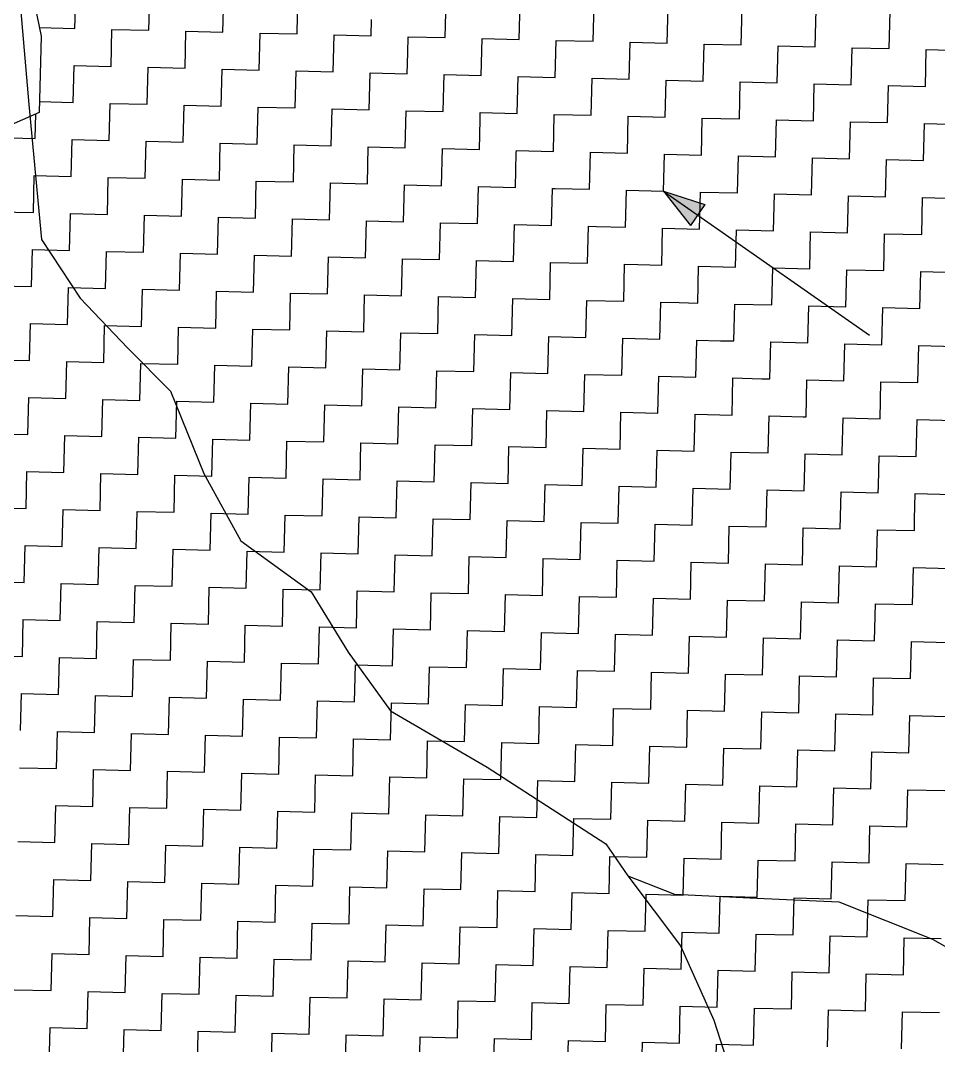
# Model space of a CAD drawing. Header units: metres. Extents: x 281189 to 282836, y 2087081 to 2088995.
# Drawn here: x 282217.5 to 282369.2, y 2087238.3 to 2087407.7 of the extents above; entities that cross this region are included whole.
import ezdxf

# ---------------------------------------------------------------- set-up
doc = ezdxf.new("R2010")
doc.units = ezdxf.units.M
doc.layers.add('LINE_WATER', color=4, linetype='Continuous')
doc.layers.add('POLY_HATCH', color=12, linetype='Continuous')

msp = doc.modelspace()

# ---------------------------------------------------------------- hatches: boundary and pattern name
h = msp.add_hatch(color=256)
h.paths.add_polyline_path([(282329.4, 2087375.56), (282330.61, 2087377.29), (282323.75, 2087379.51)])
h.paths.add_polyline_path([(282323.75, 2087379.51), (282328.19, 2087373.83), (282329.4, 2087375.56)])

# ---------------------------------------------------------------- linework, layer by layer
for points in [[(282323.75, 2087379.51), (282357.82, 2087355.68)], [(282323.75, 2087379.51), (282328.19, 2087373.83)], [(282323.75, 2087379.51), (282330.61, 2087377.29)], [(282330.61, 2087377.29), (282328.19, 2087373.83)]]:
    msp.add_lwpolyline(points)
at = {"layer": 'LINE_WATER'}
for p, q in [((282217.5, 2087409.18), (282218.86, 2087393.83)), ((282218.86, 2087393.83), (282220.91, 2087371.52)), ((282220.91, 2087371.52), (282227.32, 2087361.82)), ((282227.32, 2087361.82), (282235.21, 2087353.54)), ((282235.21, 2087353.54), (282242.26, 2087346.42)), ((282242.26, 2087346.42), (282247.78, 2087332.81)), ((282247.78, 2087332.81), (282253.87, 2087321.67)), ((282253.87, 2087321.67), (282265.52, 2087313.29)), ((282265.52, 2087313.29), (282271.63, 2087303.31)), ((282271.63, 2087303.31), (282278.62, 2087293.6)), ((282278.62, 2087293.6), (282294.59, 2087284.25)), ((282294.59, 2087284.25), (282314.23, 2087271.62)), ((282314.23, 2087271.62), (282317.86, 2087266.33)), ((282317.86, 2087266.33), (282325.59, 2087263.25)), ((282317.86, 2087266.33), (282326.57, 2087254.71)), ((282325.59, 2087263.25), (282339.17, 2087262.62)), ((282339.17, 2087262.62), (282352.75, 2087261.99)), ((282352.75, 2087261.99), (282368.21, 2087255.83)), ((282368.21, 2087255.83), (282376.77, 2087250.99)), ((282326.57, 2087254.71), (282332.05, 2087242.44)), ((282332.05, 2087242.44), (282335.54, 2087231.66))]:
    msp.add_line(p, q, dxfattribs=at)
at = {"layer": 'POLY_HATCH'}
for p, q in [((282219.52, 2087411.75), (282220.87, 2087405.15)), ((282220.87, 2087405.15), (282220.56, 2087392.53)), ((282220.56, 2087392.53), (282211.87, 2087388.7))]:
    msp.add_line(p, q, dxfattribs=at)
at = {"layer": 'POLY_HATCH', "linetype": 'Continuous'}
for p, q in [((282226.46, 2087406.41), (282226.61, 2087412.53)), ((282238.69, 2087406.11), (282238.85, 2087412.23)), ((282250.93, 2087405.81), (282251.08, 2087411.93)), ((282263.17, 2087405.5), (282263.32, 2087411.62)), ((282287.64, 2087404.9), (282287.8, 2087411.02)), ((282299.88, 2087404.59), (282300.03, 2087410.71)), ((282312.12, 2087404.29), (282312.27, 2087410.41)), ((282324.36, 2087403.99), (282324.51, 2087410.11)), ((282336.59, 2087403.68), (282336.74, 2087409.8)), ((282348.83, 2087403.38), (282348.98, 2087409.5)), ((282275.41, 2087405.2), (282275.47, 2087407.91)), ((282361.07, 2087403.08), (282361.22, 2087409.2)), ((282220.59, 2087406.56), (282226.46, 2087406.41)), ((282232.42, 2087400.14), (282232.58, 2087406.26)), ((282232.58, 2087406.26), (282238.69, 2087406.11)), ((282244.66, 2087399.84), (282244.81, 2087405.96)), ((282244.81, 2087405.96), (282250.93, 2087405.81)), ((282256.9, 2087399.54), (282257.05, 2087405.66)), ((282257.05, 2087405.66), (282263.17, 2087405.5)), ((282269.14, 2087399.23), (282269.29, 2087405.35)), ((282269.29, 2087405.35), (282275.41, 2087405.2)), ((282281.46, 2087402.4), (282281.53, 2087405.05)), ((282281.53, 2087405.05), (282287.64, 2087404.9)), ((282293.61, 2087398.63), (282293.76, 2087404.75)), ((282293.76, 2087404.75), (282299.88, 2087404.59)), ((282305.85, 2087398.32), (282306, 2087404.44)), ((282306, 2087404.44), (282312.12, 2087404.29)), ((282318.09, 2087398.02), (282318.24, 2087404.14)), ((282318.24, 2087404.14), (282324.36, 2087403.99)), ((282330.32, 2087397.72), (282330.47, 2087403.84)), ((282330.47, 2087403.84), (282336.59, 2087403.68)), ((282342.56, 2087397.41), (282342.71, 2087403.53)), ((282342.71, 2087403.53), (282348.83, 2087403.38)), ((282354.8, 2087397.11), (282354.95, 2087403.23)), ((282354.95, 2087403.23), (282361.07, 2087403.08)), ((282367.04, 2087396.81), (282367.19, 2087402.93)), ((282367.19, 2087402.93), (282373.31, 2087402.77)), ((282281.37, 2087398.93), (282281.46, 2087402.4)), ((282226.15, 2087394.18), (282226.31, 2087400.3)), ((282226.31, 2087400.3), (282232.42, 2087400.14)), ((282238.39, 2087393.87), (282238.54, 2087399.99)), ((282238.54, 2087399.99), (282244.66, 2087399.84)), ((282250.63, 2087393.57), (282250.78, 2087399.69)), ((282250.78, 2087399.69), (282256.9, 2087399.54)), ((282262.87, 2087393.27), (282263.02, 2087399.39)), ((282263.02, 2087399.39), (282269.14, 2087399.23)), ((282275.1, 2087392.96), (282275.25, 2087399.08)), ((282275.25, 2087399.08), (282281.37, 2087398.93)), ((282287.45, 2087396.89), (282287.49, 2087398.78)), ((282287.49, 2087398.78), (282293.61, 2087398.63)), ((282299.58, 2087392.36), (282299.73, 2087398.48)), ((282299.73, 2087398.48), (282305.85, 2087398.32)), ((282311.82, 2087392.05), (282311.97, 2087398.17)), ((282311.97, 2087398.17), (282318.09, 2087398.02)), ((282324.05, 2087391.75), (282324.2, 2087397.87)), ((282324.2, 2087397.87), (282330.32, 2087397.72)), ((282336.29, 2087391.45), (282336.44, 2087397.57)), ((282336.44, 2087397.57), (282342.56, 2087397.41)), ((282287.34, 2087392.66), (282287.45, 2087396.89)), ((282348.53, 2087391.14), (282348.68, 2087397.26)), ((282348.68, 2087397.26), (282354.8, 2087397.11)), ((282360.76, 2087390.84), (282360.92, 2087396.96)), ((282360.92, 2087396.96), (282367.04, 2087396.81)), ((282220.61, 2087394.31), (282226.15, 2087394.18)), ((282232.12, 2087387.91), (282232.27, 2087394.03)), ((282232.27, 2087394.03), (282238.39, 2087393.87)), ((282219.88, 2087388.21), (282219.98, 2087392.27)), ((282244.36, 2087387.6), (282244.51, 2087393.72)), ((282244.51, 2087393.72), (282250.63, 2087393.57)), ((282256.6, 2087387.3), (282256.75, 2087393.42)), ((282256.75, 2087393.42), (282262.87, 2087393.27)), ((282268.83, 2087387), (282268.98, 2087393.12)), ((282268.98, 2087393.12), (282275.1, 2087392.96)), ((282281.07, 2087386.69), (282281.22, 2087392.81)), ((282281.22, 2087392.81), (282287.34, 2087392.66)), ((282293.43, 2087391.38), (282293.46, 2087392.51)), ((282293.46, 2087392.51), (282299.58, 2087392.36)), ((282293.31, 2087386.39), (282293.43, 2087391.38)), ((282305.54, 2087386.09), (282305.7, 2087392.21)), ((282305.7, 2087392.21), (282311.82, 2087392.05)), ((282317.78, 2087385.78), (282317.93, 2087391.9)), ((282317.93, 2087391.9), (282324.05, 2087391.75)), ((282330.02, 2087385.48), (282330.17, 2087391.6)), ((282330.17, 2087391.6), (282336.29, 2087391.45)), ((282342.26, 2087385.18), (282342.41, 2087391.3)), ((282342.41, 2087391.3), (282348.53, 2087391.14)), ((282354.49, 2087384.87), (282354.65, 2087390.99)), ((282354.65, 2087390.99), (282360.76, 2087390.84)), ((282366.73, 2087384.57), (282366.88, 2087390.69)), ((282366.88, 2087390.69), (282373, 2087390.54)), ((282213.76, 2087388.36), (282219.88, 2087388.21)), ((282225.85, 2087381.94), (282226, 2087388.06)), ((282226, 2087388.06), (282232.12, 2087387.91)), ((282238.09, 2087381.64), (282238.24, 2087387.76)), ((282238.24, 2087387.76), (282244.36, 2087387.6)), ((282250.33, 2087381.33), (282250.48, 2087387.45)), ((282250.48, 2087387.45), (282256.6, 2087387.3)), ((282262.56, 2087381.03), (282262.71, 2087387.15)), ((282262.71, 2087387.15), (282268.83, 2087387)), ((282274.8, 2087380.73), (282274.95, 2087386.85)), ((282274.95, 2087386.85), (282281.07, 2087386.69)), ((282287.04, 2087380.42), (282287.19, 2087386.54)), ((282287.19, 2087386.54), (282293.31, 2087386.39)), ((282299.27, 2087380.12), (282299.42, 2087385.87)), ((282299.42, 2087385.87), (282299.43, 2087386.24)), ((282299.43, 2087386.24), (282305.54, 2087386.09)), ((282311.51, 2087379.82), (282311.66, 2087385.94)), ((282311.66, 2087385.94), (282317.78, 2087385.78)), ((282323.75, 2087379.51), (282323.9, 2087385.63)), ((282323.9, 2087385.63), (282330.02, 2087385.48)), ((282335.99, 2087379.21), (282336.14, 2087385.33)), ((282336.14, 2087385.33), (282342.26, 2087385.18)), ((282348.22, 2087378.91), (282348.38, 2087385.03)), ((282348.38, 2087385.03), (282354.49, 2087384.87)), ((282360.46, 2087378.6), (282360.61, 2087384.72)), ((282360.61, 2087384.72), (282366.73, 2087384.57)), ((282219.58, 2087375.97), (282219.73, 2087382.09)), ((282219.73, 2087382.09), (282225.85, 2087381.94)), ((282231.82, 2087375.67), (282231.97, 2087381.79)), ((282231.97, 2087381.79), (282238.09, 2087381.64)), ((282244.05, 2087375.37), (282244.21, 2087381.48)), ((282244.21, 2087381.48), (282250.33, 2087381.33)), ((282256.29, 2087375.06), (282256.44, 2087381.18)), ((282256.44, 2087381.18), (282262.56, 2087381.03)), ((282268.53, 2087374.76), (282268.68, 2087380.88)), ((282268.68, 2087380.88), (282274.8, 2087380.73)), ((282280.77, 2087374.46), (282280.92, 2087380.57)), ((282280.92, 2087380.57), (282287.04, 2087380.42)), ((282293, 2087374.15), (282293.16, 2087380.27)), ((282293.16, 2087380.27), (282299.27, 2087380.12)), ((282305.24, 2087373.85), (282305.39, 2087379.97)), ((282305.39, 2087379.97), (282305.84, 2087379.96)), ((282305.84, 2087379.96), (282311.51, 2087379.82)), ((282317.48, 2087373.55), (282317.63, 2087379.66)), ((282317.63, 2087379.66), (282323.75, 2087379.51)), ((282329.72, 2087373.24), (282329.87, 2087379.36)), ((282329.87, 2087379.36), (282335.99, 2087379.21)), ((282341.95, 2087372.94), (282342.11, 2087379.06)), ((282342.11, 2087379.06), (282348.22, 2087378.91)), ((282354.19, 2087372.64), (282354.34, 2087378.76)), ((282354.34, 2087378.76), (282360.46, 2087378.6)), ((282366.43, 2087372.33), (282366.58, 2087378.45)), ((282366.58, 2087378.45), (282372.7, 2087378.3)), ((282213.46, 2087376.12), (282219.58, 2087375.97)), ((282225.55, 2087369.7), (282225.7, 2087375.82)), ((282225.7, 2087375.82), (282231.82, 2087375.67)), ((282237.78, 2087369.4), (282237.94, 2087375.52)), ((282237.94, 2087375.52), (282244.05, 2087375.37)), ((282250.02, 2087369.1), (282250.17, 2087375.21)), ((282250.17, 2087375.21), (282256.29, 2087375.06)), ((282262.26, 2087368.79), (282262.41, 2087374.91)), ((282262.41, 2087374.91), (282268.53, 2087374.76)), ((282274.5, 2087368.49), (282274.65, 2087374.61)), ((282274.65, 2087374.61), (282280.77, 2087374.46)), ((282286.73, 2087368.19), (282286.89, 2087374.3)), ((282286.89, 2087374.3), (282293, 2087374.15)), ((282298.97, 2087367.88), (282299.12, 2087374)), ((282299.12, 2087374), (282305.24, 2087373.85)), ((282311.21, 2087367.58), (282311.36, 2087373.7)), ((282311.36, 2087373.7), (282312.68, 2087373.67)), ((282312.68, 2087373.67), (282317.48, 2087373.55)), ((282323.45, 2087367.28), (282323.6, 2087373.39)), ((282323.6, 2087373.39), (282329.72, 2087373.24)), ((282335.68, 2087366.97), (282335.83, 2087373.09)), ((282335.83, 2087373.09), (282341.95, 2087372.94)), ((282347.92, 2087366.67), (282348.07, 2087372.79)), ((282348.07, 2087372.79), (282354.19, 2087372.64)), ((282360.16, 2087366.37), (282360.31, 2087372.48)), ((282360.31, 2087372.48), (282366.43, 2087372.33)), ((282219.28, 2087363.74), (282219.43, 2087369.85)), ((282219.43, 2087369.85), (282225.55, 2087369.7)), ((282231.51, 2087363.43), (282231.67, 2087369.55)), ((282231.67, 2087369.55), (282237.78, 2087369.4)), ((282243.75, 2087363.13), (282243.9, 2087369.25)), ((282243.9, 2087369.25), (282250.02, 2087369.1)), ((282255.99, 2087362.83), (282256.14, 2087368.94)), ((282256.14, 2087368.94), (282262.26, 2087368.79)), ((282268.23, 2087362.52), (282268.38, 2087368.64)), ((282268.38, 2087368.64), (282274.5, 2087368.49)), ((282280.46, 2087362.22), (282280.62, 2087368.34)), ((282280.62, 2087368.34), (282286.73, 2087368.19)), ((282292.7, 2087361.92), (282292.85, 2087368.03)), ((282292.85, 2087368.03), (282298.97, 2087367.88)), ((282304.94, 2087361.61), (282305.09, 2087367.73)), ((282305.09, 2087367.73), (282311.21, 2087367.58)), ((282317.18, 2087361.31), (282317.33, 2087367.43)), ((282317.33, 2087367.43), (282319.52, 2087367.37)), ((282319.52, 2087367.37), (282323.45, 2087367.28)), ((282329.41, 2087361.01), (282329.56, 2087367.12)), ((282329.56, 2087367.12), (282335.68, 2087366.97)), ((282341.65, 2087360.7), (282341.8, 2087366.82)), ((282341.8, 2087366.82), (282347.92, 2087366.67)), ((282353.89, 2087360.4), (282354.04, 2087366.52)), ((282354.04, 2087366.52), (282360.16, 2087366.37)), ((282366.13, 2087360.1), (282366.28, 2087366.21)), ((282366.28, 2087366.21), (282372.4, 2087366.06)), ((282213.16, 2087363.89), (282219.28, 2087363.74)), ((282225.24, 2087357.46), (282225.4, 2087363.58)), ((282225.4, 2087363.58), (282231.51, 2087363.43)), ((282237.48, 2087357.16), (282237.63, 2087363.28)), ((282237.63, 2087363.28), (282243.75, 2087363.13)), ((282249.72, 2087356.86), (282249.87, 2087362.98)), ((282249.87, 2087362.98), (282255.99, 2087362.83)), ((282261.96, 2087356.56), (282262.11, 2087362.67)), ((282262.11, 2087362.67), (282268.23, 2087362.52)), ((282274.19, 2087356.25), (282274.34, 2087362.37)), ((282274.34, 2087362.37), (282280.46, 2087362.22)), ((282286.43, 2087355.95), (282286.58, 2087362.07)), ((282286.58, 2087362.07), (282292.7, 2087361.92)), ((282298.67, 2087355.65), (282298.82, 2087361.76)), ((282298.82, 2087361.76), (282304.94, 2087361.61)), ((282310.91, 2087355.34), (282311.06, 2087361.46)), ((282311.06, 2087361.46), (282317.18, 2087361.31)), ((282323.14, 2087355.04), (282323.29, 2087361.16)), ((282323.29, 2087361.16), (282326.35, 2087361.08)), ((282326.35, 2087361.08), (282329.41, 2087361.01)), ((282335.38, 2087354.74), (282335.53, 2087360.85)), ((282335.53, 2087360.85), (282341.65, 2087360.7)), ((282347.62, 2087354.43), (282347.77, 2087360.55)), ((282347.77, 2087360.55), (282353.89, 2087360.4)), ((282359.85, 2087354.13), (282360.01, 2087360.25)), ((282360.01, 2087360.25), (282366.13, 2087360.1)), ((282218.97, 2087351.5), (282219.12, 2087357.62)), ((282219.12, 2087357.62), (282225.24, 2087357.46)), ((282231.21, 2087351.19), (282231.36, 2087357.31)), ((282231.36, 2087357.31), (282237.48, 2087357.16)), ((282243.45, 2087350.89), (282243.6, 2087357.01)), ((282243.6, 2087357.01), (282249.72, 2087356.86)), ((282255.69, 2087350.59), (282255.84, 2087356.71)), ((282255.84, 2087356.71), (282261.96, 2087356.56)), ((282267.92, 2087350.28), (282268.07, 2087356.4)), ((282268.07, 2087356.4), (282274.19, 2087356.25)), ((282280.16, 2087349.98), (282280.31, 2087356.1)), ((282280.31, 2087356.1), (282286.43, 2087355.95)), ((282292.4, 2087349.68), (282292.55, 2087355.8)), ((282292.55, 2087355.8), (282298.67, 2087355.65)), ((282304.63, 2087349.37), (282304.79, 2087355.49)), ((282304.79, 2087355.49), (282310.91, 2087355.34)), ((282316.87, 2087349.07), (282317.02, 2087355.19)), ((282317.02, 2087355.19), (282323.14, 2087355.04)), ((282329.11, 2087348.77), (282329.26, 2087354.89)), ((282329.26, 2087354.89), (282333.19, 2087354.79)), ((282333.19, 2087354.79), (282335.38, 2087354.74)), ((282341.35, 2087348.46), (282341.5, 2087354.58)), ((282341.5, 2087354.58), (282347.62, 2087354.43)), ((282353.58, 2087348.16), (282353.74, 2087354.28)), ((282353.74, 2087354.28), (282359.85, 2087354.13)), ((282365.82, 2087347.86), (282365.97, 2087353.98)), ((282365.97, 2087353.98), (282372.09, 2087353.83)), ((282212.85, 2087351.65), (282218.97, 2087351.5)), ((282224.94, 2087345.23), (282225.09, 2087351.35)), ((282225.09, 2087351.35), (282231.21, 2087351.19)), ((282237.18, 2087344.92), (282237.33, 2087351.04)), ((282237.33, 2087351.04), (282243.45, 2087350.89)), ((282249.42, 2087344.62), (282249.57, 2087350.74)), ((282249.57, 2087350.74), (282255.69, 2087350.59)), ((282261.65, 2087344.32), (282261.8, 2087350.44)), ((282261.8, 2087350.44), (282267.92, 2087350.28)), ((282273.89, 2087344.01), (282274.04, 2087350.13)), ((282274.04, 2087350.13), (282280.16, 2087349.98)), ((282286.13, 2087343.71), (282286.28, 2087349.83)), ((282286.28, 2087349.83), (282292.4, 2087349.68)), ((282298.36, 2087343.41), (282298.52, 2087349.53)), ((282298.52, 2087349.53), (282304.63, 2087349.37)), ((282310.6, 2087343.1), (282310.75, 2087349.22)), ((282310.75, 2087349.22), (282316.87, 2087349.07)), ((282322.84, 2087342.8), (282322.99, 2087348.92)), ((282322.99, 2087348.92), (282329.11, 2087348.77)), ((282335.08, 2087342.5), (282335.23, 2087348.62)), ((282335.23, 2087348.62), (282340.02, 2087348.5)), ((282340.02, 2087348.5), (282341.35, 2087348.46)), ((282347.31, 2087342.19), (282347.47, 2087348.31)), ((282347.47, 2087348.31), (282353.58, 2087348.16)), ((282359.55, 2087341.89), (282359.7, 2087348.01)), ((282359.7, 2087348.01), (282365.82, 2087347.86)), ((282218.67, 2087339.26), (282218.82, 2087345.38)), ((282218.82, 2087345.38), (282224.94, 2087345.23)), ((282230.91, 2087338.96), (282231.06, 2087345.08)), ((282231.06, 2087345.08), (282237.18, 2087344.92)), ((282243.14, 2087338.65), (282243.3, 2087344.77)), ((282243.3, 2087344.77), (282249.42, 2087344.62)), ((282255.38, 2087338.35), (282255.53, 2087344.47)), ((282255.53, 2087344.47), (282261.65, 2087344.32)), ((282267.62, 2087338.05), (282267.77, 2087344.17)), ((282267.77, 2087344.17), (282273.89, 2087344.01)), ((282279.86, 2087337.74), (282280.01, 2087343.86)), ((282280.01, 2087343.86), (282286.13, 2087343.71)), ((282292.09, 2087337.44), (282292.25, 2087343.56)), ((282292.25, 2087343.56), (282298.36, 2087343.41)), ((282304.33, 2087337.14), (282304.48, 2087343.26)), ((282304.48, 2087343.26), (282310.6, 2087343.1)), ((282316.57, 2087336.83), (282316.72, 2087342.95)), ((282316.72, 2087342.95), (282322.84, 2087342.8)), ((282328.81, 2087336.53), (282328.96, 2087342.65)), ((282328.96, 2087342.65), (282335.08, 2087342.5)), ((282341.04, 2087336.23), (282341.2, 2087342.35)), ((282341.2, 2087342.35), (282346.86, 2087342.21)), ((282346.86, 2087342.21), (282347.31, 2087342.19)), ((282353.29, 2087336.29), (282353.43, 2087342.04)), ((282353.43, 2087342.04), (282359.55, 2087341.89)), ((282365.52, 2087335.62), (282365.67, 2087341.74)), ((282365.67, 2087341.74), (282371.79, 2087341.59)), ((282212.55, 2087339.41), (282218.67, 2087339.26)), ((282224.64, 2087332.99), (282224.79, 2087339.11)), ((282224.79, 2087339.11), (282230.91, 2087338.96)), ((282236.87, 2087332.69), (282237.03, 2087338.81)), ((282237.03, 2087338.81), (282243.14, 2087338.65)), ((282249.11, 2087332.38), (282249.26, 2087338.5)), ((282249.26, 2087338.5), (282255.38, 2087338.35)), ((282261.35, 2087332.08), (282261.5, 2087338.2)), ((282261.5, 2087338.2), (282267.62, 2087338.05)), ((282273.59, 2087331.78), (282273.74, 2087337.9)), ((282273.74, 2087337.9), (282279.86, 2087337.74)), ((282285.82, 2087331.47), (282285.98, 2087337.59)), ((282285.98, 2087337.59), (282292.09, 2087337.44)), ((282298.06, 2087331.17), (282298.21, 2087337.29)), ((282298.21, 2087337.29), (282304.33, 2087337.14)), ((282310.3, 2087330.87), (282310.45, 2087336.99)), ((282310.45, 2087336.99), (282316.57, 2087336.83)), ((282322.54, 2087330.56), (282322.69, 2087336.68)), ((282322.69, 2087336.68), (282328.81, 2087336.53)), ((282334.77, 2087330.26), (282334.93, 2087336.38)), ((282334.93, 2087336.38), (282341.04, 2087336.23)), ((282347.01, 2087329.96), (282347.16, 2087336.08)), ((282347.16, 2087336.08), (282353.28, 2087335.92)), ((282353.28, 2087335.92), (282353.29, 2087336.29)), ((282359.28, 2087330.78), (282359.4, 2087335.77)), ((282359.4, 2087335.77), (282365.52, 2087335.62)), ((282218.37, 2087327.02), (282218.52, 2087333.14)), ((282218.52, 2087333.14), (282224.64, 2087332.99)), ((282230.6, 2087326.72), (282230.76, 2087332.84)), ((282230.76, 2087332.84), (282236.87, 2087332.69)), ((282242.84, 2087326.42), (282242.99, 2087332.54)), ((282242.99, 2087332.54), (282249.11, 2087332.38)), ((282255.08, 2087326.11), (282255.23, 2087332.23)), ((282255.23, 2087332.23), (282261.35, 2087332.08)), ((282267.32, 2087325.81), (282267.47, 2087331.93)), ((282267.47, 2087331.93), (282273.59, 2087331.78)), ((282279.55, 2087325.51), (282279.71, 2087331.63)), ((282279.71, 2087331.63), (282285.82, 2087331.47)), ((282291.79, 2087325.2), (282291.94, 2087331.32)), ((282291.94, 2087331.32), (282298.06, 2087331.17)), ((282304.03, 2087324.9), (282304.18, 2087331.02)), ((282304.18, 2087331.02), (282310.3, 2087330.87)), ((282316.27, 2087324.6), (282316.42, 2087330.72)), ((282316.42, 2087330.72), (282322.54, 2087330.56)), ((282328.5, 2087324.29), (282328.65, 2087330.41)), ((282328.65, 2087330.41), (282334.77, 2087330.26)), ((282340.74, 2087323.99), (282340.89, 2087330.11)), ((282340.89, 2087330.11), (282347.01, 2087329.96)), ((282352.98, 2087323.69), (282353.13, 2087329.81)), ((282353.13, 2087329.81), (282359.25, 2087329.65)), ((282359.25, 2087329.65), (282359.28, 2087330.78)), ((282365.26, 2087325.27), (282365.37, 2087329.5)), ((282365.37, 2087329.5), (282371.49, 2087329.35)), ((282212.25, 2087327.17), (282218.37, 2087327.02)), ((282224.33, 2087320.75), (282224.49, 2087326.87)), ((282224.49, 2087326.87), (282230.6, 2087326.72)), ((282236.57, 2087320.45), (282236.72, 2087326.57)), ((282236.72, 2087326.57), (282242.84, 2087326.42)), ((282248.81, 2087320.15), (282248.96, 2087326.26)), ((282248.96, 2087326.26), (282255.08, 2087326.11)), ((282261.05, 2087319.84), (282261.2, 2087325.96)), ((282261.2, 2087325.96), (282267.32, 2087325.81)), ((282273.28, 2087319.54), (282273.43, 2087325.66)), ((282273.43, 2087325.66), (282279.55, 2087325.51)), ((282285.52, 2087319.24), (282285.67, 2087325.36)), ((282285.67, 2087325.36), (282291.79, 2087325.2)), ((282297.76, 2087318.93), (282297.91, 2087325.05)), ((282297.91, 2087325.05), (282304.03, 2087324.9)), ((282310, 2087318.63), (282310.15, 2087324.75)), ((282310.15, 2087324.75), (282316.27, 2087324.6)), ((282365.22, 2087323.38), (282365.26, 2087325.27)), ((282322.23, 2087318.33), (282322.38, 2087324.45)), ((282322.38, 2087324.45), (282328.5, 2087324.29)), ((282334.47, 2087318.02), (282334.62, 2087324.14)), ((282334.62, 2087324.14), (282340.74, 2087323.99)), ((282346.71, 2087317.72), (282346.86, 2087323.84)), ((282346.86, 2087323.84), (282352.98, 2087323.69)), ((282358.94, 2087317.42), (282359.1, 2087323.54)), ((282359.1, 2087323.54), (282365.22, 2087323.38)), ((282218.06, 2087314.79), (282218.22, 2087320.9)), ((282218.22, 2087320.9), (282224.33, 2087320.75)), ((282230.3, 2087314.48), (282230.45, 2087320.6)), ((282230.45, 2087320.6), (282236.57, 2087320.45)), ((282242.54, 2087314.18), (282242.69, 2087320.3)), ((282242.69, 2087320.3), (282248.81, 2087320.15)), ((282254.78, 2087313.88), (282254.93, 2087319.99)), ((282254.93, 2087319.99), (282261.05, 2087319.84)), ((282267.01, 2087313.57), (282267.16, 2087319.69)), ((282267.16, 2087319.69), (282273.28, 2087319.54)), ((282279.25, 2087313.27), (282279.4, 2087319.39)), ((282279.4, 2087319.39), (282285.52, 2087319.24)), ((282291.49, 2087312.97), (282291.64, 2087319.08)), ((282291.64, 2087319.08), (282297.76, 2087318.93)), ((282303.73, 2087312.66), (282303.88, 2087318.78)), ((282303.88, 2087318.78), (282310, 2087318.63)), ((282315.96, 2087312.36), (282316.11, 2087318.48)), ((282316.11, 2087318.48), (282322.23, 2087318.33)), ((282328.2, 2087312.06), (282328.35, 2087318.17)), ((282328.35, 2087318.17), (282334.47, 2087318.02)), ((282340.44, 2087311.75), (282340.59, 2087317.87)), ((282340.59, 2087317.87), (282346.71, 2087317.72)), ((282352.67, 2087311.45), (282352.83, 2087317.57)), ((282352.83, 2087317.57), (282358.94, 2087317.42)), ((282364.91, 2087311.15), (282365.06, 2087317.26)), ((282365.06, 2087317.26), (282371.18, 2087317.11)), ((282211.94, 2087314.94), (282218.06, 2087314.79)), ((282224.03, 2087308.52), (282224.18, 2087314.63)), ((282224.18, 2087314.63), (282230.3, 2087314.48)), ((282236.27, 2087308.21), (282236.42, 2087314.33)), ((282236.42, 2087314.33), (282242.54, 2087314.18)), ((282248.51, 2087307.91), (282248.66, 2087314.03)), ((282248.66, 2087314.03), (282254.78, 2087313.88)), ((282260.74, 2087307.61), (282260.89, 2087313.72)), ((282260.89, 2087313.72), (282267.01, 2087313.57)), ((282272.98, 2087307.3), (282273.13, 2087313.42)), ((282273.13, 2087313.42), (282279.25, 2087313.27)), ((282285.22, 2087307), (282285.37, 2087313.12)), ((282285.37, 2087313.12), (282291.49, 2087312.97)), ((282297.45, 2087306.7), (282297.61, 2087312.81)), ((282297.61, 2087312.81), (282303.73, 2087312.66)), ((282309.69, 2087306.39), (282309.84, 2087312.51)), ((282309.84, 2087312.51), (282315.96, 2087312.36)), ((282321.93, 2087306.09), (282322.08, 2087312.21)), ((282322.08, 2087312.21), (282328.2, 2087312.06)), ((282334.17, 2087305.79), (282334.32, 2087311.9)), ((282334.32, 2087311.9), (282340.44, 2087311.75)), ((282346.4, 2087305.48), (282346.56, 2087311.6)), ((282346.56, 2087311.6), (282352.67, 2087311.45)), ((282358.64, 2087305.18), (282358.79, 2087311.3)), ((282358.79, 2087311.3), (282364.91, 2087311.15)), ((282217.76, 2087302.55), (282217.91, 2087308.67)), ((282217.91, 2087308.67), (282224.03, 2087308.52)), ((282230, 2087302.25), (282230.15, 2087308.36)), ((282230.15, 2087308.36), (282236.27, 2087308.21)), ((282242.23, 2087301.94), (282242.39, 2087308.06)), ((282242.39, 2087308.06), (282248.51, 2087307.91)), ((282254.47, 2087301.64), (282254.62, 2087307.76)), ((282254.62, 2087307.76), (282260.74, 2087307.61)), ((282266.71, 2087301.34), (282266.86, 2087307.45)), ((282266.86, 2087307.45), (282272.98, 2087307.3)), ((282278.95, 2087301.03), (282279.1, 2087307.15)), ((282279.1, 2087307.15), (282285.22, 2087307)), ((282291.18, 2087300.73), (282291.34, 2087306.85)), ((282291.34, 2087306.85), (282297.45, 2087306.7)), ((282303.42, 2087300.43), (282303.57, 2087306.54)), ((282303.57, 2087306.54), (282309.69, 2087306.39)), ((282315.66, 2087300.12), (282315.81, 2087306.24)), ((282315.81, 2087306.24), (282321.93, 2087306.09)), ((282327.9, 2087299.82), (282328.05, 2087305.94)), ((282328.05, 2087305.94), (282334.17, 2087305.79)), ((282340.13, 2087299.52), (282340.29, 2087305.63)), ((282340.29, 2087305.63), (282346.4, 2087305.48)), ((282352.37, 2087299.21), (282352.52, 2087305.33)), ((282352.52, 2087305.33), (282358.64, 2087305.18)), ((282364.61, 2087298.91), (282364.76, 2087305.03)), ((282364.76, 2087305.03), (282370.88, 2087304.88)), ((282211.64, 2087302.7), (282217.76, 2087302.55)), ((282223.73, 2087296.28), (282223.88, 2087302.4)), ((282223.88, 2087302.4), (282230, 2087302.25)), ((282235.96, 2087295.97), (282236.12, 2087302.09)), ((282236.12, 2087302.09), (282242.23, 2087301.94)), ((282248.2, 2087295.67), (282248.35, 2087301.79)), ((282248.35, 2087301.79), (282254.47, 2087301.64)), ((282260.44, 2087295.37), (282260.59, 2087301.49)), ((282260.59, 2087301.49), (282266.71, 2087301.34)), ((282272.68, 2087295.06), (282272.83, 2087301.18)), ((282272.83, 2087301.18), (282278.95, 2087301.03)), ((282284.91, 2087294.76), (282285.07, 2087300.88)), ((282285.07, 2087300.88), (282291.18, 2087300.73)), ((282297.15, 2087294.46), (282297.3, 2087300.58)), ((282297.3, 2087300.58), (282303.42, 2087300.43)), ((282309.39, 2087294.15), (282309.54, 2087300.27)), ((282309.54, 2087300.27), (282315.66, 2087300.12)), ((282321.63, 2087293.85), (282321.78, 2087299.97)), ((282321.78, 2087299.97), (282327.9, 2087299.82)), ((282333.86, 2087293.55), (282334.02, 2087299.67)), ((282334.02, 2087299.67), (282340.13, 2087299.52)), ((282346.1, 2087293.25), (282346.25, 2087299.36)), ((282346.25, 2087299.36), (282352.37, 2087299.21)), ((282358.34, 2087292.94), (282358.49, 2087299.06)), ((282358.49, 2087299.06), (282364.61, 2087298.91)), ((282217.46, 2087290.31), (282217.61, 2087296.43)), ((282217.61, 2087296.43), (282223.73, 2087296.28)), ((282229.69, 2087290.01), (282229.85, 2087296.13)), ((282229.85, 2087296.13), (282235.96, 2087295.97)), ((282241.93, 2087289.7), (282242.08, 2087295.82)), ((282242.08, 2087295.82), (282248.2, 2087295.67)), ((282254.17, 2087289.4), (282254.32, 2087295.52)), ((282254.32, 2087295.52), (282260.44, 2087295.37)), ((282266.41, 2087289.1), (282266.56, 2087295.22)), ((282266.56, 2087295.22), (282272.68, 2087295.06)), ((282278.64, 2087288.79), (282278.8, 2087294.91)), ((282278.8, 2087294.91), (282284.91, 2087294.76)), ((282290.88, 2087288.49), (282291.03, 2087294.61)), ((282291.03, 2087294.61), (282297.15, 2087294.46)), ((282303.12, 2087288.19), (282303.27, 2087294.31)), ((282303.27, 2087294.31), (282309.39, 2087294.15)), ((282315.36, 2087287.88), (282315.51, 2087294)), ((282315.51, 2087294), (282321.63, 2087293.85)), ((282327.59, 2087287.58), (282327.74, 2087293.7)), ((282327.74, 2087293.7), (282333.86, 2087293.55)), ((282339.83, 2087287.28), (282339.98, 2087293.4)), ((282339.98, 2087293.4), (282346.1, 2087293.25)), ((282352.07, 2087286.97), (282352.22, 2087293.09)), ((282352.22, 2087293.09), (282358.34, 2087292.94)), ((282364.31, 2087286.67), (282364.46, 2087292.79)), ((282364.46, 2087292.79), (282370.58, 2087292.64)), ((282223.42, 2087284.04), (282223.58, 2087290.16)), ((282223.58, 2087290.16), (282229.69, 2087290.01)), ((282235.66, 2087283.74), (282235.81, 2087289.86)), ((282235.81, 2087289.86), (282241.93, 2087289.7)), ((282247.9, 2087283.43), (282248.05, 2087289.55)), ((282248.05, 2087289.55), (282254.17, 2087289.4)), ((282260.14, 2087283.13), (282260.29, 2087289.25)), ((282260.29, 2087289.25), (282266.41, 2087289.1)), ((282272.37, 2087282.83), (282272.52, 2087288.95)), ((282272.52, 2087288.95), (282278.64, 2087288.79)), ((282284.61, 2087282.52), (282284.76, 2087288.64)), ((282284.76, 2087288.64), (282290.88, 2087288.49)), ((282296.85, 2087282.22), (282297, 2087288.34)), ((282297, 2087288.34), (282303.12, 2087288.19)), ((282309.09, 2087281.92), (282309.24, 2087288.04)), ((282309.24, 2087288.04), (282315.36, 2087287.88)), ((282321.32, 2087281.61), (282321.47, 2087287.73)), ((282321.47, 2087287.73), (282327.59, 2087287.58)), ((282333.56, 2087281.31), (282333.71, 2087287.43)), ((282333.71, 2087287.43), (282339.83, 2087287.28)), ((282345.8, 2087281.01), (282345.95, 2087287.13)), ((282345.95, 2087287.13), (282352.07, 2087286.97)), ((282358.03, 2087280.7), (282358.19, 2087286.82)), ((282358.19, 2087286.82), (282364.31, 2087286.67)), ((282217.31, 2087284.19), (282223.42, 2087284.04)), ((282229.39, 2087277.77), (282229.54, 2087283.89)), ((282229.54, 2087283.89), (282235.66, 2087283.74)), ((282241.63, 2087277.47), (282241.78, 2087283.59)), ((282241.78, 2087283.59), (282247.9, 2087283.43)), ((282253.87, 2087277.16), (282254.02, 2087283.28)), ((282254.02, 2087283.28), (282260.14, 2087283.13)), ((282266.1, 2087276.86), (282266.25, 2087282.98)), ((282266.25, 2087282.98), (282272.37, 2087282.83)), ((282278.34, 2087276.56), (282278.49, 2087282.68)), ((282278.49, 2087282.68), (282284.61, 2087282.52)), ((282290.58, 2087276.25), (282290.73, 2087282.37)), ((282290.73, 2087282.37), (282296.85, 2087282.22)), ((282302.82, 2087275.95), (282302.97, 2087282.07)), ((282302.97, 2087282.07), (282309.09, 2087281.92)), ((282315.05, 2087275.65), (282315.2, 2087281.77)), ((282315.2, 2087281.77), (282321.32, 2087281.61)), ((282327.29, 2087275.34), (282327.44, 2087281.46)), ((282327.44, 2087281.46), (282333.56, 2087281.31)), ((282339.53, 2087275.04), (282339.68, 2087281.16)), ((282339.68, 2087281.16), (282345.8, 2087281.01)), ((282351.76, 2087274.74), (282351.92, 2087280.86)), ((282351.92, 2087280.86), (282358.03, 2087280.7)), ((282364, 2087274.43), (282364.15, 2087280.55)), ((282364.15, 2087280.55), (282370.27, 2087280.4)), ((282223.12, 2087271.8), (282223.27, 2087277.92)), ((282223.27, 2087277.92), (282229.39, 2087277.77)), ((282235.36, 2087271.5), (282235.51, 2087277.62)), ((282235.51, 2087277.62), (282241.63, 2087277.47)), ((282247.6, 2087271.2), (282247.75, 2087277.32)), ((282247.75, 2087277.32), (282253.87, 2087277.16)), ((282259.83, 2087270.89), (282259.98, 2087277.01)), ((282259.98, 2087277.01), (282266.1, 2087276.86)), ((282272.07, 2087270.59), (282272.22, 2087276.71)), ((282272.22, 2087276.71), (282278.34, 2087276.56)), ((282284.31, 2087270.29), (282284.46, 2087276.41)), ((282284.46, 2087276.41), (282290.58, 2087276.25)), ((282296.54, 2087269.98), (282296.7, 2087276.1)), ((282296.7, 2087276.1), (282302.82, 2087275.95)), ((282308.78, 2087269.68), (282308.93, 2087275.8)), ((282308.93, 2087275.8), (282315.05, 2087275.65)), ((282321.02, 2087269.38), (282321.17, 2087275.5)), ((282321.17, 2087275.5), (282327.29, 2087275.34)), ((282333.26, 2087269.07), (282333.41, 2087275.19)), ((282333.41, 2087275.19), (282339.53, 2087275.04)), ((282345.49, 2087268.77), (282345.65, 2087274.89)), ((282345.65, 2087274.89), (282351.76, 2087274.74)), ((282357.73, 2087268.47), (282357.88, 2087274.59)), ((282357.88, 2087274.59), (282364, 2087274.43)), ((282217, 2087271.96), (282223.12, 2087271.8)), ((282229.09, 2087265.53), (282229.24, 2087271.65)), ((282229.24, 2087271.65), (282235.36, 2087271.5)), ((282241.32, 2087265.23), (282241.48, 2087271.35)), ((282241.48, 2087271.35), (282247.6, 2087271.2)), ((282253.56, 2087264.93), (282253.71, 2087271.05)), ((282253.71, 2087271.05), (282259.83, 2087270.89)), ((282265.8, 2087264.62), (282265.95, 2087270.74)), ((282265.95, 2087270.74), (282272.07, 2087270.59)), ((282278.04, 2087264.32), (282278.19, 2087270.44)), ((282278.19, 2087270.44), (282284.31, 2087270.29)), ((282290.27, 2087264.02), (282290.43, 2087270.14)), ((282290.43, 2087270.14), (282296.54, 2087269.98)), ((282302.51, 2087263.71), (282302.66, 2087269.83)), ((282302.66, 2087269.83), (282308.78, 2087269.68)), ((282314.75, 2087263.41), (282314.9, 2087269.53)), ((282314.9, 2087269.53), (282321.02, 2087269.38)), ((282326.99, 2087263.11), (282327.14, 2087269.23)), ((282327.14, 2087269.23), (282333.26, 2087269.07)), ((282339.22, 2087262.8), (282339.38, 2087268.92)), ((282339.38, 2087268.92), (282345.49, 2087268.77)), ((282351.46, 2087262.5), (282351.61, 2087268.62)), ((282351.61, 2087268.62), (282357.73, 2087268.47)), ((282363.7, 2087262.2), (282363.85, 2087268.32)), ((282363.85, 2087268.32), (282369.97, 2087268.16)), ((282222.82, 2087259.57), (282222.97, 2087265.68)), ((282222.97, 2087265.68), (282229.09, 2087265.53)), ((282235.05, 2087259.26), (282235.21, 2087265.38)), ((282235.21, 2087265.38), (282241.32, 2087265.23)), ((282247.29, 2087258.96), (282247.44, 2087265.08)), ((282247.44, 2087265.08), (282253.56, 2087264.93)), ((282259.53, 2087258.66), (282259.68, 2087264.77)), ((282259.68, 2087264.77), (282265.8, 2087264.62)), ((282271.77, 2087258.35), (282271.92, 2087264.47)), ((282271.92, 2087264.47), (282278.04, 2087264.32)), ((282284, 2087258.05), (282284.16, 2087264.17)), ((282284.16, 2087264.17), (282290.27, 2087264.02)), ((282296.24, 2087257.75), (282296.39, 2087263.86)), ((282296.39, 2087263.86), (282302.51, 2087263.71)), ((282308.48, 2087257.44), (282308.63, 2087263.56)), ((282308.63, 2087263.56), (282314.75, 2087263.41)), ((282320.72, 2087257.14), (282320.87, 2087263.26)), ((282320.87, 2087263.26), (282326.99, 2087263.11)), ((282332.95, 2087256.84), (282333.11, 2087262.95)), ((282333.11, 2087262.95), (282339.22, 2087262.8)), ((282345.19, 2087256.53), (282345.34, 2087262.65)), ((282345.34, 2087262.65), (282351.46, 2087262.5)), ((282357.43, 2087256.23), (282357.58, 2087262.35)), ((282357.58, 2087262.35), (282363.7, 2087262.2)), ((282216.7, 2087259.72), (282222.82, 2087259.57)), ((282228.78, 2087253.3), (282228.94, 2087259.41)), ((282228.94, 2087259.41), (282235.05, 2087259.26)), ((282241.02, 2087252.99), (282241.17, 2087259.11)), ((282241.17, 2087259.11), (282247.29, 2087258.96)), ((282253.26, 2087252.69), (282253.41, 2087258.81)), ((282253.41, 2087258.81), (282259.53, 2087258.66)), ((282265.5, 2087252.39), (282265.65, 2087258.5)), ((282265.65, 2087258.5), (282271.77, 2087258.35)), ((282277.73, 2087252.08), (282277.89, 2087258.2)), ((282277.89, 2087258.2), (282284, 2087258.05)), ((282289.97, 2087251.78), (282290.12, 2087257.9)), ((282290.12, 2087257.9), (282296.24, 2087257.75)), ((282302.21, 2087251.48), (282302.36, 2087257.59)), ((282302.36, 2087257.59), (282308.48, 2087257.44)), ((282314.45, 2087251.17), (282314.6, 2087257.29)), ((282314.6, 2087257.29), (282320.72, 2087257.14)), ((282326.68, 2087250.87), (282326.83, 2087256.99)), ((282326.83, 2087256.99), (282332.95, 2087256.84)), ((282338.92, 2087250.57), (282339.07, 2087256.68)), ((282339.07, 2087256.68), (282345.19, 2087256.53)), ((282351.16, 2087250.26), (282351.31, 2087256.38)), ((282351.31, 2087256.38), (282357.43, 2087256.23)), ((282363.4, 2087249.96), (282363.55, 2087256.08)), ((282363.55, 2087256.08), (282369.67, 2087255.93)), ((282222.51, 2087247.33), (282222.67, 2087253.45)), ((282222.67, 2087253.45), (282228.78, 2087253.3)), ((282234.75, 2087247.03), (282234.9, 2087253.14)), ((282234.9, 2087253.14), (282241.02, 2087252.99)), ((282246.99, 2087246.72), (282247.14, 2087252.84)), ((282247.14, 2087252.84), (282253.26, 2087252.69)), ((282259.23, 2087246.42), (282259.38, 2087252.54)), ((282259.38, 2087252.54), (282265.5, 2087252.39)), ((282271.46, 2087246.12), (282271.62, 2087252.23)), ((282271.62, 2087252.23), (282277.73, 2087252.08)), ((282283.7, 2087245.81), (282283.85, 2087251.93)), ((282283.85, 2087251.93), (282289.97, 2087251.78)), ((282295.94, 2087245.51), (282296.09, 2087251.63)), ((282296.09, 2087251.63), (282302.21, 2087251.48)), ((282308.18, 2087245.21), (282308.33, 2087251.32)), ((282308.33, 2087251.32), (282314.45, 2087251.17)), ((282320.41, 2087244.9), (282320.56, 2087251.02)), ((282320.56, 2087251.02), (282326.68, 2087250.87)), ((282332.65, 2087244.6), (282332.8, 2087250.72)), ((282332.8, 2087250.72), (282338.92, 2087250.57)), ((282344.89, 2087244.3), (282345.04, 2087250.41)), ((282345.04, 2087250.41), (282351.16, 2087250.26)), ((282357.13, 2087243.99), (282357.28, 2087250.11)), ((282357.28, 2087250.11), (282363.4, 2087249.96)), ((282216.4, 2087247.48), (282222.51, 2087247.33)), ((282228.48, 2087241.06), (282228.63, 2087247.18)), ((282228.63, 2087247.18), (282234.75, 2087247.03)), ((282240.72, 2087240.75), (282240.87, 2087246.87)), ((282240.87, 2087246.87), (282246.99, 2087246.72)), ((282252.96, 2087240.45), (282253.11, 2087246.57)), ((282253.11, 2087246.57), (282259.23, 2087246.42)), ((282265.19, 2087240.15), (282265.34, 2087246.27)), ((282265.34, 2087246.27), (282271.46, 2087246.12)), ((282277.43, 2087239.85), (282277.58, 2087245.96)), ((282277.58, 2087245.96), (282283.7, 2087245.81)), ((282289.67, 2087239.54), (282289.82, 2087245.66)), ((282289.82, 2087245.66), (282295.94, 2087245.51)), ((282301.91, 2087239.24), (282302.06, 2087245.36)), ((282302.06, 2087245.36), (282308.18, 2087245.21)), ((282314.14, 2087238.94), (282314.29, 2087245.05)), ((282314.29, 2087245.05), (282320.41, 2087244.9)), ((282326.38, 2087238.63), (282326.53, 2087244.75)), ((282326.53, 2087244.75), (282332.65, 2087244.6)), ((282338.62, 2087238.33), (282338.77, 2087244.45)), ((282338.77, 2087244.45), (282344.89, 2087244.3)), ((282350.85, 2087238.03), (282351.01, 2087244.14)), ((282351.01, 2087244.14), (282357.13, 2087243.99)), ((282363.09, 2087237.72), (282363.24, 2087243.84)), ((282363.24, 2087243.84), (282369.36, 2087243.69)), ((282222.21, 2087235.09), (282222.36, 2087241.21)), ((282222.36, 2087241.21), (282228.48, 2087241.06)), ((282234.45, 2087234.79), (282234.6, 2087240.91)), ((282234.6, 2087240.91), (282240.72, 2087240.75)), ((282246.69, 2087234.48), (282246.84, 2087240.6)), ((282246.84, 2087240.6), (282252.96, 2087240.45)), ((282258.92, 2087234.18), (282259.07, 2087240.3)), ((282259.07, 2087240.3), (282265.19, 2087240.15)), ((282271.16, 2087233.88), (282271.31, 2087240)), ((282271.31, 2087240), (282277.43, 2087239.85)), ((282283.4, 2087233.57), (282283.55, 2087239.69)), ((282283.55, 2087239.69), (282289.67, 2087239.54)), ((282295.63, 2087233.27), (282295.79, 2087239.39)), ((282295.79, 2087239.39), (282301.91, 2087239.24)), ((282307.87, 2087232.97), (282308.02, 2087239.09)), ((282308.02, 2087239.09), (282314.14, 2087238.94)), ((282320.11, 2087232.66), (282320.26, 2087238.78)), ((282320.26, 2087238.78), (282326.38, 2087238.63)), ((282332.35, 2087232.36), (282332.5, 2087238.48)), ((282332.5, 2087238.48), (282338.62, 2087238.33))]:
    msp.add_line(p, q, dxfattribs=at)

doc.saveas('drawing.dxf')
